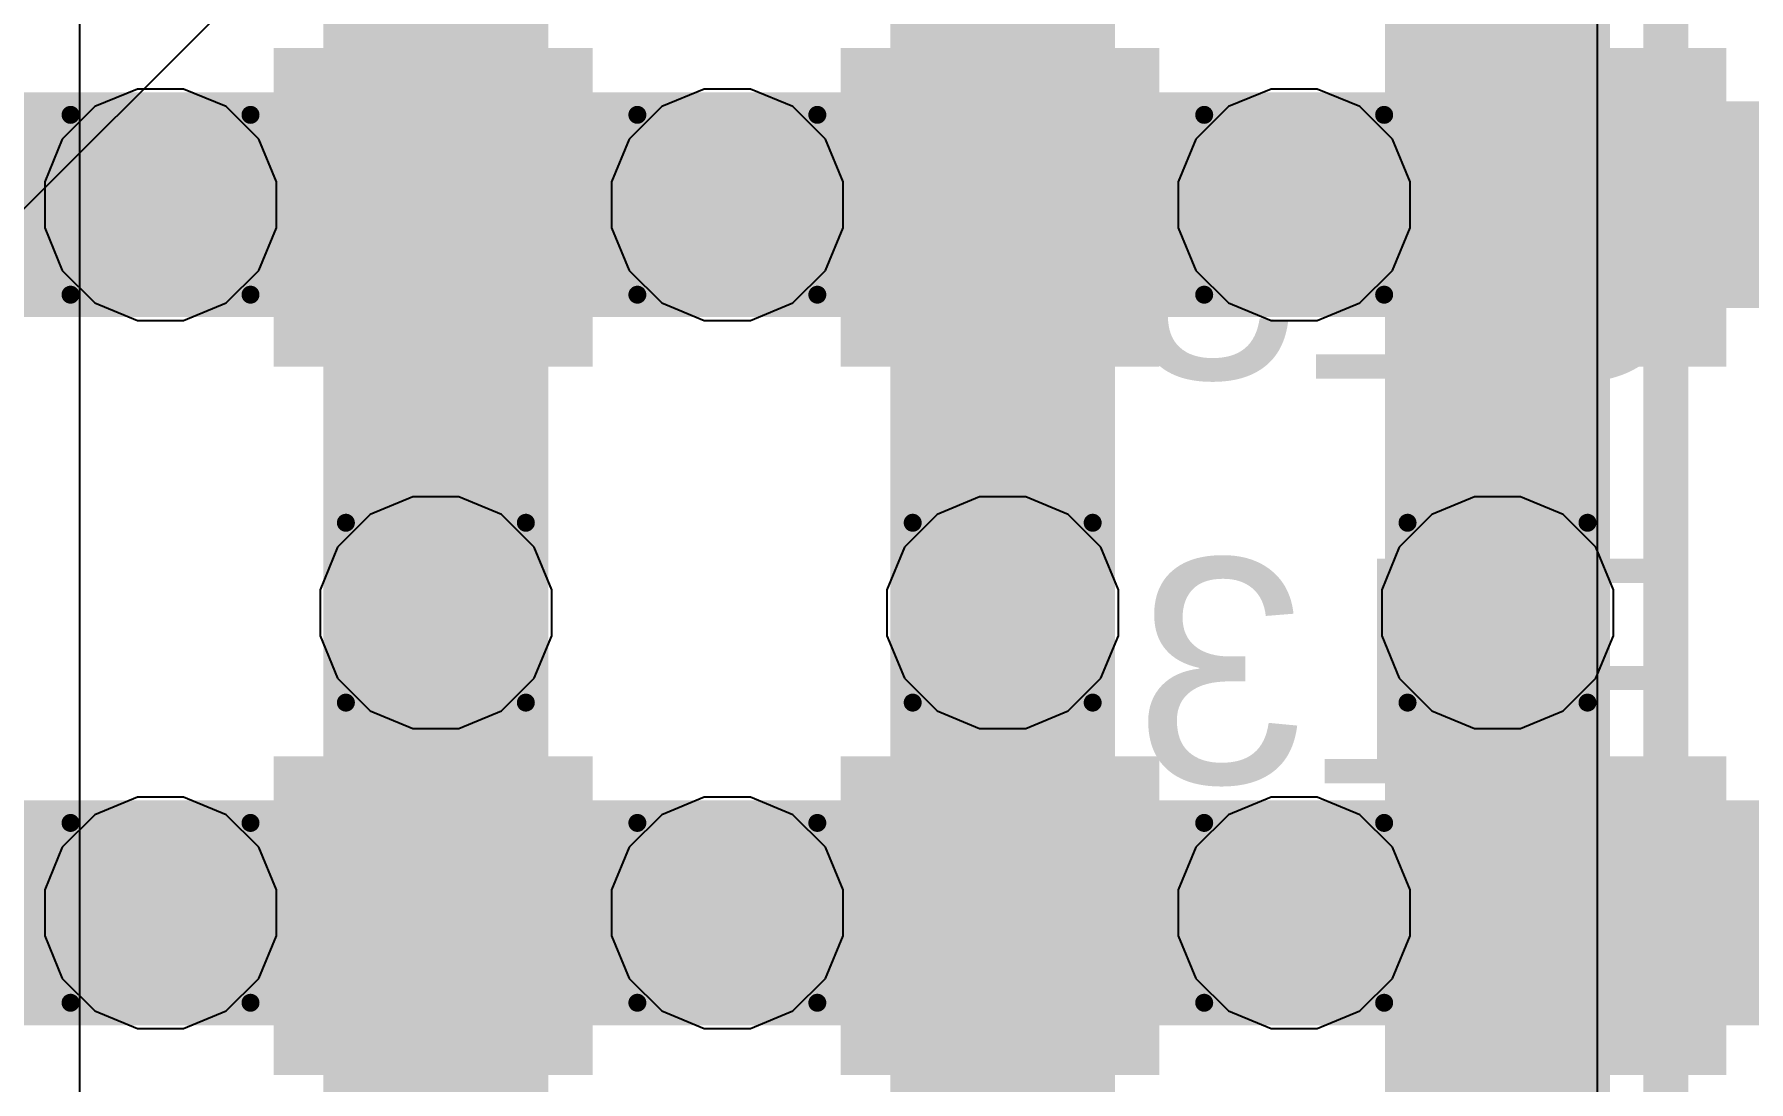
# Model space of a CAD drawing. Header units: inches. Extents: x -12 to 5355, y -7 to 5366.
# Drawn here: x 20.718 to 25.558, y 37.46 to 40.419 of the extents above; entities that cross this region are included whole.
import ezdxf

# ---------------------------------------------------------------- set-up
doc = ezdxf.new("R2010")
doc.units = ezdxf.units.IN
for name, color, linetype in [('BOTTOM LAYER', 5, 'Continuous'), ('Bottom Overlay', 54, 'Continuous'), ('Bottom Solder', 6, 'Continuous'), ('Drill Drawing', 1, 'Continuous'), ('GROUND1', 16, 'Continuous'), ('GROUND2', 156, 'Continuous'), ('POWER', 76, 'Continuous'), ('SIGNAL', 90, 'Continuous'), ('TOP LAYER', 1, 'Continuous'), ('Top Paste', 8, 'Continuous'), ('Top Solder', 216, 'Continuous'), ('Via Holes', 16, 'Continuous')]:
    doc.layers.add(name, color=color, linetype=linetype)
doc.styles.add('Arial', font='', dxfattribs={"height": 0.2})
doc.styles.get('Arial').set_extended_font_data('Arial')

# ---------------------------------------------------------------- blocks, each defined once
blk = doc.blocks.new('14_VSON__4_3__B_16')
at = {"layer": 'Bottom Solder'}
blk.add_line((-0.3883, -2.2583), (-5340.3593, -5334.8835), dxfattribs=at)
blk = doc.blocks.new('LGA50P1600X1050X104_161N_85')
at = {"layer": 'TOP LAYER'}
for points in [[(-4.4, 1.2), (-4.4, 2), (-3.6, 2), (-3.6, 1.2)], [(-2.4, 1.2), (-2.4, 2), (-1.6, 2), (-1.6, 1.2)], [(-4.4, -0.4), (-4.4, 0.4), (-3.6, 0.4), (-3.6, -0.4)], [(-2.4, -0.4), (-2.4, 0.4), (-1.6, 0.4), (-1.6, -0.4)], [(-4.4, -2), (-4.4, -1.2), (-3.6, -1.2), (-3.6, -2)], [(-2.4, -2), (-2.4, -1.2), (-1.6, -1.2), (-1.6, -2)]]:
    blk.add_hatch(color=1, dxfattribs=at).paths.add_polyline_path(points)
at = {"layer": 'Top Paste'}
for points in [[(-4.4, 1.2), (-4.4, 2), (-3.6, 2), (-3.6, 1.2)], [(-2.4, 1.2), (-2.4, 2), (-1.6, 2), (-1.6, 1.2)], [(-4.4, -0.4), (-4.4, 0.4), (-3.6, 0.4), (-3.6, -0.4)], [(-2.4, -0.4), (-2.4, 0.4), (-1.6, 0.4), (-1.6, -0.4)], [(-4.4, -2), (-4.4, -1.2), (-3.6, -1.2), (-3.6, -2)], [(-2.4, -2), (-2.4, -1.2), (-1.6, -1.2), (-1.6, -2)]]:
    blk.add_hatch(color=8, dxfattribs=at).paths.add_polyline_path(points)
at = {"layer": 'Top Solder'}
for points in [[(-4.45, 1.15), (-4.45, 2.05), (-3.55, 2.05), (-3.55, 1.15)], [(-2.45, 1.15), (-2.45, 2.05), (-1.55, 2.05), (-1.55, 1.15)], [(-4.45, -0.45), (-4.45, 0.45), (-3.55, 0.45), (-3.55, -0.45)], [(-2.45, -0.45), (-2.45, 0.45), (-1.55, 0.45), (-1.55, -0.45)], [(-4.45, -2.05), (-4.45, -1.15), (-3.55, -1.15), (-3.55, -2.05)], [(-2.45, -2.05), (-2.45, -1.15), (-1.55, -1.15), (-1.55, -2.05)]]:
    blk.add_hatch(color=216, dxfattribs=at).paths.add_polyline_path(points)

msp = doc.modelspace()

# ---------------------------------------------------------------- hatches: boundary and pattern name
at = {"layer": 'BOTTOM LAYER'}
h = msp.add_hatch(color=5, dxfattribs=at)
edge = h.paths.add_edge_path()
edge.add_arc((21.0746, 39.9374), 0.2, 0, 360)
h = msp.add_hatch(color=5, dxfattribs=at)
edge = h.paths.add_edge_path()
edge.add_arc((22.6746, 39.9374), 0.2, 0, 360)
h = msp.add_hatch(color=5, dxfattribs=at)
edge = h.paths.add_edge_path()
edge.add_arc((24.2746, 39.9374), 0.2, 0, 360)
h = msp.add_hatch(color=5, dxfattribs=at)
edge = h.paths.add_edge_path()
edge.add_arc((21.8518, 38.7852), 0.2, 0, 360)
h = msp.add_hatch(color=5, dxfattribs=at)
edge = h.paths.add_edge_path()
edge.add_arc((23.4518, 38.7852), 0.2, 0, 360)
h = msp.add_hatch(color=5, dxfattribs=at)
edge = h.paths.add_edge_path()
edge.add_arc((24.8486, 38.7852), 0.2, 0, 360)
h = msp.add_hatch(color=5, dxfattribs=at)
edge = h.paths.add_edge_path()
edge.add_arc((21.0746, 37.9374), 0.2, 0, 360)
h = msp.add_hatch(color=5, dxfattribs=at)
edge = h.paths.add_edge_path()
edge.add_arc((22.6746, 37.9374), 0.2, 0, 360)
h = msp.add_hatch(color=5, dxfattribs=at)
edge = h.paths.add_edge_path()
edge.add_arc((24.2746, 37.9374), 0.2, 0, 360)
at = {"layer": 'GROUND1'}
h = msp.add_hatch(color=16, dxfattribs=at)
edge = h.paths.add_edge_path()
edge.add_arc((21.0746, 39.9374), 0.2, 0, 360)
h = msp.add_hatch(color=16, dxfattribs=at)
edge = h.paths.add_edge_path()
edge.add_arc((22.6746, 39.9374), 0.2, 0, 360)
h = msp.add_hatch(color=16, dxfattribs=at)
edge = h.paths.add_edge_path()
edge.add_arc((24.2746, 39.9374), 0.2, 0, 360)
h = msp.add_hatch(color=16, dxfattribs=at)
edge = h.paths.add_edge_path()
edge.add_arc((21.8518, 38.7852), 0.2, 0, 360)
h = msp.add_hatch(color=16, dxfattribs=at)
edge = h.paths.add_edge_path()
edge.add_arc((23.4518, 38.7852), 0.2, 0, 360)
h = msp.add_hatch(color=16, dxfattribs=at)
edge = h.paths.add_edge_path()
edge.add_arc((24.8486, 38.7852), 0.2, 0, 360)
h = msp.add_hatch(color=16, dxfattribs=at)
edge = h.paths.add_edge_path()
edge.add_arc((21.0746, 37.9374), 0.2, 0, 360)
h = msp.add_hatch(color=16, dxfattribs=at)
edge = h.paths.add_edge_path()
edge.add_arc((22.6746, 37.9374), 0.2, 0, 360)
h = msp.add_hatch(color=16, dxfattribs=at)
edge = h.paths.add_edge_path()
edge.add_arc((24.2746, 37.9374), 0.2, 0, 360)
at = {"layer": 'GROUND2'}
h = msp.add_hatch(color=156, dxfattribs=at)
edge = h.paths.add_edge_path()
edge.add_arc((21.0746, 39.9374), 0.2, 0, 360)
h = msp.add_hatch(color=156, dxfattribs=at)
edge = h.paths.add_edge_path()
edge.add_arc((22.6746, 39.9374), 0.2, 0, 360)
h = msp.add_hatch(color=156, dxfattribs=at)
edge = h.paths.add_edge_path()
edge.add_arc((24.2746, 39.9374), 0.2, 0, 360)
h = msp.add_hatch(color=156, dxfattribs=at)
edge = h.paths.add_edge_path()
edge.add_arc((21.8518, 38.7852), 0.2, 0, 360)
h = msp.add_hatch(color=156, dxfattribs=at)
edge = h.paths.add_edge_path()
edge.add_arc((23.4518, 38.7852), 0.2, 0, 360)
h = msp.add_hatch(color=156, dxfattribs=at)
edge = h.paths.add_edge_path()
edge.add_arc((24.8486, 38.7852), 0.2, 0, 360)
h = msp.add_hatch(color=156, dxfattribs=at)
edge = h.paths.add_edge_path()
edge.add_arc((21.0746, 37.9374), 0.2, 0, 360)
h = msp.add_hatch(color=156, dxfattribs=at)
edge = h.paths.add_edge_path()
edge.add_arc((22.6746, 37.9374), 0.2, 0, 360)
h = msp.add_hatch(color=156, dxfattribs=at)
edge = h.paths.add_edge_path()
edge.add_arc((24.2746, 37.9374), 0.2, 0, 360)
at = {"layer": 'POWER'}
h = msp.add_hatch(color=76, dxfattribs=at)
edge = h.paths.add_edge_path()
edge.add_arc((21.0746, 39.9374), 0.2, 0, 360)
h = msp.add_hatch(color=76, dxfattribs=at)
edge = h.paths.add_edge_path()
edge.add_arc((22.6746, 39.9374), 0.2, 0, 360)
h = msp.add_hatch(color=76, dxfattribs=at)
edge = h.paths.add_edge_path()
edge.add_arc((24.2746, 39.9374), 0.2, 0, 360)
h = msp.add_hatch(color=76, dxfattribs=at)
edge = h.paths.add_edge_path()
edge.add_arc((21.8518, 38.7852), 0.2, 0, 360)
h = msp.add_hatch(color=76, dxfattribs=at)
edge = h.paths.add_edge_path()
edge.add_arc((23.4518, 38.7852), 0.2, 0, 360)
h = msp.add_hatch(color=76, dxfattribs=at)
edge = h.paths.add_edge_path()
edge.add_arc((24.8486, 38.7852), 0.2, 0, 360)
h = msp.add_hatch(color=76, dxfattribs=at)
edge = h.paths.add_edge_path()
edge.add_arc((21.0746, 37.9374), 0.2, 0, 360)
h = msp.add_hatch(color=76, dxfattribs=at)
edge = h.paths.add_edge_path()
edge.add_arc((22.6746, 37.9374), 0.2, 0, 360)
h = msp.add_hatch(color=76, dxfattribs=at)
edge = h.paths.add_edge_path()
edge.add_arc((24.2746, 37.9374), 0.2, 0, 360)
at = {"layer": 'SIGNAL'}
h = msp.add_hatch(color=90, dxfattribs=at)
edge = h.paths.add_edge_path()
edge.add_arc((21.0746, 39.9374), 0.2, 0, 360)
h = msp.add_hatch(color=90, dxfattribs=at)
edge = h.paths.add_edge_path()
edge.add_arc((22.6746, 39.9374), 0.2, 0, 360)
h = msp.add_hatch(color=90, dxfattribs=at)
edge = h.paths.add_edge_path()
edge.add_arc((24.2746, 39.9374), 0.2, 0, 360)
h = msp.add_hatch(color=90, dxfattribs=at)
edge = h.paths.add_edge_path()
edge.add_arc((21.8518, 38.7852), 0.2, 0, 360)
h = msp.add_hatch(color=90, dxfattribs=at)
edge = h.paths.add_edge_path()
edge.add_arc((23.4518, 38.7852), 0.2, 0, 360)
h = msp.add_hatch(color=90, dxfattribs=at)
edge = h.paths.add_edge_path()
edge.add_arc((24.8486, 38.7852), 0.2, 0, 360)
h = msp.add_hatch(color=90, dxfattribs=at)
edge = h.paths.add_edge_path()
edge.add_arc((21.0746, 37.9374), 0.2, 0, 360)
h = msp.add_hatch(color=90, dxfattribs=at)
edge = h.paths.add_edge_path()
edge.add_arc((22.6746, 37.9374), 0.2, 0, 360)
h = msp.add_hatch(color=90, dxfattribs=at)
edge = h.paths.add_edge_path()
edge.add_arc((24.2746, 37.9374), 0.2, 0, 360)
at = {"layer": 'TOP LAYER'}
h = msp.add_hatch(color=1, dxfattribs=at)
edge = h.paths.add_edge_path()
edge.add_arc((21.0746, 39.9374), 0.2, 0, 360)
h = msp.add_hatch(color=1, dxfattribs=at)
edge = h.paths.add_edge_path()
edge.add_arc((22.6746, 39.9374), 0.2, 0, 360)
h = msp.add_hatch(color=1, dxfattribs=at)
edge = h.paths.add_edge_path()
edge.add_arc((24.2746, 39.9374), 0.2, 0, 360)
h = msp.add_hatch(color=1, dxfattribs=at)
edge = h.paths.add_edge_path()
edge.add_arc((21.8518, 38.7852), 0.2, 0, 360)
h = msp.add_hatch(color=1, dxfattribs=at)
edge = h.paths.add_edge_path()
edge.add_arc((23.4518, 38.7852), 0.2, 0, 360)
h = msp.add_hatch(color=1, dxfattribs=at)
edge = h.paths.add_edge_path()
edge.add_arc((24.8486, 38.7852), 0.2, 0, 360)
h = msp.add_hatch(color=1, dxfattribs=at)
edge = h.paths.add_edge_path()
edge.add_arc((21.0746, 37.9374), 0.2, 0, 360)
h = msp.add_hatch(color=1, dxfattribs=at)
edge = h.paths.add_edge_path()
edge.add_arc((22.6746, 37.9374), 0.2, 0, 360)
h = msp.add_hatch(color=1, dxfattribs=at)
edge = h.paths.add_edge_path()
edge.add_arc((24.2746, 37.9374), 0.2, 0, 360)
at = {"layer": 'Via Holes'}
h = msp.add_hatch(color=7, dxfattribs=at)
edge = h.paths.add_edge_path()
edge.add_arc((21.0746, 39.9374), 0.1, 0, 360)
h = msp.add_hatch(color=7, dxfattribs=at)
edge = h.paths.add_edge_path()
edge.add_arc((22.6746, 39.9374), 0.1, 0, 360)
h = msp.add_hatch(color=7, dxfattribs=at)
edge = h.paths.add_edge_path()
edge.add_arc((24.2746, 39.9374), 0.1, 0, 360)
h = msp.add_hatch(color=7, dxfattribs=at)
edge = h.paths.add_edge_path()
edge.add_arc((21.8518, 38.7852), 0.1, 0, 360)
h = msp.add_hatch(color=7, dxfattribs=at)
edge = h.paths.add_edge_path()
edge.add_arc((23.4518, 38.7852), 0.1, 0, 360)
h = msp.add_hatch(color=7, dxfattribs=at)
edge = h.paths.add_edge_path()
edge.add_arc((24.8486, 38.7852), 0.1, 0, 360)
h = msp.add_hatch(color=7, dxfattribs=at)
edge = h.paths.add_edge_path()
edge.add_arc((21.0746, 37.9374), 0.1, 0, 360)
h = msp.add_hatch(color=7, dxfattribs=at)
edge = h.paths.add_edge_path()
edge.add_arc((22.6746, 37.9374), 0.1, 0, 360)
h = msp.add_hatch(color=7, dxfattribs=at)
edge = h.paths.add_edge_path()
edge.add_arc((24.2746, 37.9374), 0.1, 0, 360)

# ---------------------------------------------------------------- linework, layer by layer
at = {"layer": 'BOTTOM LAYER'}
msp.add_lwpolyline([(24.2746, 39.9374, 0.1524, 0.1524, 0), (25.9121, 39.9374, 0.1524, 0.1524, 0)], format="xyseb", dxfattribs=at)
msp.add_lwpolyline([(24.2365, 39.9374, 0.0762, 0.0762, 1), (24.3127, 39.9374, 0.0762, 0.0762, 1)], format="xyseb", close=True, dxfattribs=at)
at = {"layer": 'Drill Drawing'}
for points in [[(20.8206, 40.1914, 0.0508, 0.0508, 0), (21.3286, 40.1914, 0.0508, 0.0508, 0)], [(20.8206, 39.6834, 0.0508, 0.0508, 0), (20.8206, 40.1914, 0.0508, 0.0508, 0)], [(21.3286, 39.6834, 0.0508, 0.0508, 0), (21.3286, 40.1914, 0.0508, 0.0508, 0)], [(22.4206, 40.1914, 0.0508, 0.0508, 0), (22.9286, 40.1914, 0.0508, 0.0508, 0)], [(22.4206, 39.6834, 0.0508, 0.0508, 0), (22.4206, 40.1914, 0.0508, 0.0508, 0)], [(22.9286, 39.6834, 0.0508, 0.0508, 0), (22.9286, 40.1914, 0.0508, 0.0508, 0)], [(24.0206, 40.1914, 0.0508, 0.0508, 0), (24.5286, 40.1914, 0.0508, 0.0508, 0)], [(24.0206, 39.6834, 0.0508, 0.0508, 0), (24.0206, 40.1914, 0.0508, 0.0508, 0)], [(24.5286, 39.6834, 0.0508, 0.0508, 0), (24.5286, 40.1914, 0.0508, 0.0508, 0)], [(20.8206, 39.6834, 0.0508, 0.0508, 0), (21.3286, 39.6834, 0.0508, 0.0508, 0)], [(22.4206, 39.6834, 0.0508, 0.0508, 0), (22.9286, 39.6834, 0.0508, 0.0508, 0)], [(24.0206, 39.6834, 0.0508, 0.0508, 0), (24.5286, 39.6834, 0.0508, 0.0508, 0)], [(21.5978, 39.0392, 0.0508, 0.0508, 0), (22.1058, 39.0392, 0.0508, 0.0508, 0)], [(21.5978, 38.5312, 0.0508, 0.0508, 0), (21.5978, 39.0392, 0.0508, 0.0508, 0)], [(22.1058, 38.5312, 0.0508, 0.0508, 0), (22.1058, 39.0392, 0.0508, 0.0508, 0)], [(23.1978, 39.0392, 0.0508, 0.0508, 0), (23.7058, 39.0392, 0.0508, 0.0508, 0)], [(23.1978, 38.5312, 0.0508, 0.0508, 0), (23.1978, 39.0392, 0.0508, 0.0508, 0)], [(23.7058, 38.5312, 0.0508, 0.0508, 0), (23.7058, 39.0392, 0.0508, 0.0508, 0)], [(24.5946, 39.0392, 0.0508, 0.0508, 0), (25.1026, 39.0392, 0.0508, 0.0508, 0)], [(24.5946, 38.5312, 0.0508, 0.0508, 0), (24.5946, 39.0392, 0.0508, 0.0508, 0)], [(25.1026, 38.5312, 0.0508, 0.0508, 0), (25.1026, 39.0392, 0.0508, 0.0508, 0)], [(21.5978, 38.5312, 0.0508, 0.0508, 0), (22.1058, 38.5312, 0.0508, 0.0508, 0)], [(23.1978, 38.5312, 0.0508, 0.0508, 0), (23.7058, 38.5312, 0.0508, 0.0508, 0)], [(24.5946, 38.5312, 0.0508, 0.0508, 0), (25.1026, 38.5312, 0.0508, 0.0508, 0)], [(20.8206, 38.1914, 0.0508, 0.0508, 0), (21.3286, 38.1914, 0.0508, 0.0508, 0)], [(20.8206, 37.6834, 0.0508, 0.0508, 0), (20.8206, 38.1914, 0.0508, 0.0508, 0)], [(21.3286, 37.6834, 0.0508, 0.0508, 0), (21.3286, 38.1914, 0.0508, 0.0508, 0)], [(22.4206, 38.1914, 0.0508, 0.0508, 0), (22.9286, 38.1914, 0.0508, 0.0508, 0)], [(22.4206, 37.6834, 0.0508, 0.0508, 0), (22.4206, 38.1914, 0.0508, 0.0508, 0)], [(22.9286, 37.6834, 0.0508, 0.0508, 0), (22.9286, 38.1914, 0.0508, 0.0508, 0)], [(24.0206, 38.1914, 0.0508, 0.0508, 0), (24.5286, 38.1914, 0.0508, 0.0508, 0)], [(24.0206, 37.6834, 0.0508, 0.0508, 0), (24.0206, 38.1914, 0.0508, 0.0508, 0)], [(24.5286, 37.6834, 0.0508, 0.0508, 0), (24.5286, 38.1914, 0.0508, 0.0508, 0)], [(20.8206, 37.6834, 0.0508, 0.0508, 0), (21.3286, 37.6834, 0.0508, 0.0508, 0)], [(22.4206, 37.6834, 0.0508, 0.0508, 0), (22.9286, 37.6834, 0.0508, 0.0508, 0)], [(24.0206, 37.6834, 0.0508, 0.0508, 0), (24.5286, 37.6834, 0.0508, 0.0508, 0)]]:
    msp.add_lwpolyline(points, format="xyseb", dxfattribs=at)
for points in [[(20.8079, 40.1914, 0.0254, 0.0254, 1), (20.8333, 40.1914, 0.0254, 0.0254, 1)], [(20.8079, 40.1914, 0.0254, 0.0254, 1), (20.8333, 40.1914, 0.0254, 0.0254, 1)], [(21.3159, 40.1914, 0.0254, 0.0254, 1), (21.3413, 40.1914, 0.0254, 0.0254, 1)], [(21.3159, 40.1914, 0.0254, 0.0254, 1), (21.3413, 40.1914, 0.0254, 0.0254, 1)], [(22.4079, 40.1914, 0.0254, 0.0254, 1), (22.4333, 40.1914, 0.0254, 0.0254, 1)], [(22.4079, 40.1914, 0.0254, 0.0254, 1), (22.4333, 40.1914, 0.0254, 0.0254, 1)], [(22.9159, 40.1914, 0.0254, 0.0254, 1), (22.9413, 40.1914, 0.0254, 0.0254, 1)], [(22.9159, 40.1914, 0.0254, 0.0254, 1), (22.9413, 40.1914, 0.0254, 0.0254, 1)], [(24.0079, 40.1914, 0.0254, 0.0254, 1), (24.0333, 40.1914, 0.0254, 0.0254, 1)], [(24.0079, 40.1914, 0.0254, 0.0254, 1), (24.0333, 40.1914, 0.0254, 0.0254, 1)], [(24.5159, 40.1914, 0.0254, 0.0254, 1), (24.5413, 40.1914, 0.0254, 0.0254, 1)], [(24.5159, 40.1914, 0.0254, 0.0254, 1), (24.5413, 40.1914, 0.0254, 0.0254, 1)], [(20.8079, 39.6834, 0.0254, 0.0254, 1), (20.8333, 39.6834, 0.0254, 0.0254, 1)], [(20.8079, 39.6834, 0.0254, 0.0254, 1), (20.8333, 39.6834, 0.0254, 0.0254, 1)], [(21.3159, 39.6834, 0.0254, 0.0254, 1), (21.3413, 39.6834, 0.0254, 0.0254, 1)], [(21.3159, 39.6834, 0.0254, 0.0254, 1), (21.3413, 39.6834, 0.0254, 0.0254, 1)], [(22.4079, 39.6834, 0.0254, 0.0254, 1), (22.4333, 39.6834, 0.0254, 0.0254, 1)], [(22.4079, 39.6834, 0.0254, 0.0254, 1), (22.4333, 39.6834, 0.0254, 0.0254, 1)], [(22.9159, 39.6834, 0.0254, 0.0254, 1), (22.9413, 39.6834, 0.0254, 0.0254, 1)], [(22.9159, 39.6834, 0.0254, 0.0254, 1), (22.9413, 39.6834, 0.0254, 0.0254, 1)], [(24.0079, 39.6834, 0.0254, 0.0254, 1), (24.0333, 39.6834, 0.0254, 0.0254, 1)], [(24.0079, 39.6834, 0.0254, 0.0254, 1), (24.0333, 39.6834, 0.0254, 0.0254, 1)], [(24.5159, 39.6834, 0.0254, 0.0254, 1), (24.5413, 39.6834, 0.0254, 0.0254, 1)], [(24.5159, 39.6834, 0.0254, 0.0254, 1), (24.5413, 39.6834, 0.0254, 0.0254, 1)], [(21.5851, 39.0392, 0.0254, 0.0254, 1), (21.6105, 39.0392, 0.0254, 0.0254, 1)], [(21.5851, 39.0392, 0.0254, 0.0254, 1), (21.6105, 39.0392, 0.0254, 0.0254, 1)], [(22.0931, 39.0392, 0.0254, 0.0254, 1), (22.1185, 39.0392, 0.0254, 0.0254, 1)], [(22.0931, 39.0392, 0.0254, 0.0254, 1), (22.1185, 39.0392, 0.0254, 0.0254, 1)], [(23.1851, 39.0392, 0.0254, 0.0254, 1), (23.2105, 39.0392, 0.0254, 0.0254, 1)], [(23.1851, 39.0392, 0.0254, 0.0254, 1), (23.2105, 39.0392, 0.0254, 0.0254, 1)], [(23.6931, 39.0392, 0.0254, 0.0254, 1), (23.7185, 39.0392, 0.0254, 0.0254, 1)], [(23.6931, 39.0392, 0.0254, 0.0254, 1), (23.7185, 39.0392, 0.0254, 0.0254, 1)], [(24.5819, 39.0392, 0.0254, 0.0254, 1), (24.6073, 39.0392, 0.0254, 0.0254, 1)], [(24.5819, 39.0392, 0.0254, 0.0254, 1), (24.6073, 39.0392, 0.0254, 0.0254, 1)], [(25.0899, 39.0392, 0.0254, 0.0254, 1), (25.1153, 39.0392, 0.0254, 0.0254, 1)], [(25.0899, 39.0392, 0.0254, 0.0254, 1), (25.1153, 39.0392, 0.0254, 0.0254, 1)], [(21.5851, 38.5312, 0.0254, 0.0254, 1), (21.6105, 38.5312, 0.0254, 0.0254, 1)], [(21.5851, 38.5312, 0.0254, 0.0254, 1), (21.6105, 38.5312, 0.0254, 0.0254, 1)], [(22.0931, 38.5312, 0.0254, 0.0254, 1), (22.1185, 38.5312, 0.0254, 0.0254, 1)], [(22.0931, 38.5312, 0.0254, 0.0254, 1), (22.1185, 38.5312, 0.0254, 0.0254, 1)], [(23.1851, 38.5312, 0.0254, 0.0254, 1), (23.2105, 38.5312, 0.0254, 0.0254, 1)], [(23.1851, 38.5312, 0.0254, 0.0254, 1), (23.2105, 38.5312, 0.0254, 0.0254, 1)], [(23.6931, 38.5312, 0.0254, 0.0254, 1), (23.7185, 38.5312, 0.0254, 0.0254, 1)], [(23.6931, 38.5312, 0.0254, 0.0254, 1), (23.7185, 38.5312, 0.0254, 0.0254, 1)], [(24.5819, 38.5312, 0.0254, 0.0254, 1), (24.6073, 38.5312, 0.0254, 0.0254, 1)], [(24.5819, 38.5312, 0.0254, 0.0254, 1), (24.6073, 38.5312, 0.0254, 0.0254, 1)], [(25.0899, 38.5312, 0.0254, 0.0254, 1), (25.1153, 38.5312, 0.0254, 0.0254, 1)], [(25.0899, 38.5312, 0.0254, 0.0254, 1), (25.1153, 38.5312, 0.0254, 0.0254, 1)], [(20.8079, 38.1914, 0.0254, 0.0254, 1), (20.8333, 38.1914, 0.0254, 0.0254, 1)], [(20.8079, 38.1914, 0.0254, 0.0254, 1), (20.8333, 38.1914, 0.0254, 0.0254, 1)], [(21.3159, 38.1914, 0.0254, 0.0254, 1), (21.3413, 38.1914, 0.0254, 0.0254, 1)], [(21.3159, 38.1914, 0.0254, 0.0254, 1), (21.3413, 38.1914, 0.0254, 0.0254, 1)], [(22.4079, 38.1914, 0.0254, 0.0254, 1), (22.4333, 38.1914, 0.0254, 0.0254, 1)], [(22.4079, 38.1914, 0.0254, 0.0254, 1), (22.4333, 38.1914, 0.0254, 0.0254, 1)], [(22.9159, 38.1914, 0.0254, 0.0254, 1), (22.9413, 38.1914, 0.0254, 0.0254, 1)], [(22.9159, 38.1914, 0.0254, 0.0254, 1), (22.9413, 38.1914, 0.0254, 0.0254, 1)], [(24.0079, 38.1914, 0.0254, 0.0254, 1), (24.0333, 38.1914, 0.0254, 0.0254, 1)], [(24.0079, 38.1914, 0.0254, 0.0254, 1), (24.0333, 38.1914, 0.0254, 0.0254, 1)], [(24.5159, 38.1914, 0.0254, 0.0254, 1), (24.5413, 38.1914, 0.0254, 0.0254, 1)], [(24.5159, 38.1914, 0.0254, 0.0254, 1), (24.5413, 38.1914, 0.0254, 0.0254, 1)], [(20.8079, 37.6834, 0.0254, 0.0254, 1), (20.8333, 37.6834, 0.0254, 0.0254, 1)], [(20.8079, 37.6834, 0.0254, 0.0254, 1), (20.8333, 37.6834, 0.0254, 0.0254, 1)], [(21.3159, 37.6834, 0.0254, 0.0254, 1), (21.3413, 37.6834, 0.0254, 0.0254, 1)], [(21.3159, 37.6834, 0.0254, 0.0254, 1), (21.3413, 37.6834, 0.0254, 0.0254, 1)], [(22.4079, 37.6834, 0.0254, 0.0254, 1), (22.4333, 37.6834, 0.0254, 0.0254, 1)], [(22.4079, 37.6834, 0.0254, 0.0254, 1), (22.4333, 37.6834, 0.0254, 0.0254, 1)], [(22.9159, 37.6834, 0.0254, 0.0254, 1), (22.9413, 37.6834, 0.0254, 0.0254, 1)], [(22.9159, 37.6834, 0.0254, 0.0254, 1), (22.9413, 37.6834, 0.0254, 0.0254, 1)], [(24.0079, 37.6834, 0.0254, 0.0254, 1), (24.0333, 37.6834, 0.0254, 0.0254, 1)], [(24.0079, 37.6834, 0.0254, 0.0254, 1), (24.0333, 37.6834, 0.0254, 0.0254, 1)], [(24.5159, 37.6834, 0.0254, 0.0254, 1), (24.5413, 37.6834, 0.0254, 0.0254, 1)], [(24.5159, 37.6834, 0.0254, 0.0254, 1), (24.5413, 37.6834, 0.0254, 0.0254, 1)]]:
    msp.add_lwpolyline(points, format="xyseb", close=True, dxfattribs=at)
at = {"layer": 'POWER'}
for p, q in [((21.0096, 40.2644), (20.8894, 40.2146)), ((21.1396, 40.2644), (21.0096, 40.2644)), ((21.2598, 40.2146), (21.1396, 40.2644)), ((22.6096, 40.2644), (22.4894, 40.2146)), ((22.7396, 40.2644), (22.6096, 40.2644)), ((22.8598, 40.2146), (22.7396, 40.2644)), ((24.2096, 40.2644), (24.0894, 40.2146)), ((24.3396, 40.2644), (24.2096, 40.2644)), ((24.4598, 40.2146), (24.3396, 40.2644)), ((20.8894, 40.2146), (20.7974, 40.1226)), ((21.3518, 40.1226), (21.2598, 40.2146)), ((22.4894, 40.2146), (22.3974, 40.1226)), ((22.9518, 40.1226), (22.8598, 40.2146)), ((24.0894, 40.2146), (23.9974, 40.1226)), ((24.5518, 40.1226), (24.4598, 40.2146)), ((20.7974, 40.1226), (20.7476, 40.0024)), ((21.4016, 40.0024), (21.3518, 40.1226)), ((22.3974, 40.1226), (22.3476, 40.0024)), ((23.0016, 40.0024), (22.9518, 40.1226)), ((23.9974, 40.1226), (23.9476, 40.0024)), ((24.6016, 40.0024), (24.5518, 40.1226)), ((20.7476, 40.0024), (20.7476, 39.8724)), ((21.4016, 39.8724), (21.4016, 40.0024)), ((22.3476, 40.0024), (22.3476, 39.8724)), ((23.0016, 39.8724), (23.0016, 40.0024)), ((23.9476, 40.0024), (23.9476, 39.8724)), ((24.6016, 39.8724), (24.6016, 40.0024)), ((20.7476, 39.8724), (20.7974, 39.7522)), ((21.3518, 39.7522), (21.4016, 39.8724)), ((22.3476, 39.8724), (22.3974, 39.7522)), ((22.9518, 39.7522), (23.0016, 39.8724)), ((23.9476, 39.8724), (23.9974, 39.7522)), ((24.5518, 39.7522), (24.6016, 39.8724)), ((20.7974, 39.7522), (20.8894, 39.6602)), ((21.2598, 39.6602), (21.3518, 39.7522)), ((22.3974, 39.7522), (22.4894, 39.6602)), ((22.8598, 39.6602), (22.9518, 39.7522)), ((23.9974, 39.7522), (24.0894, 39.6602)), ((24.4598, 39.6602), (24.5518, 39.7522)), ((20.8894, 39.6602), (21.0096, 39.6104)), ((21.1396, 39.6104), (21.2598, 39.6602)), ((22.4894, 39.6602), (22.6096, 39.6104)), ((22.7396, 39.6104), (22.8598, 39.6602)), ((24.0894, 39.6602), (24.2096, 39.6104)), ((24.3396, 39.6104), (24.4598, 39.6602)), ((21.0096, 39.6104), (21.1396, 39.6104)), ((22.6096, 39.6104), (22.7396, 39.6104)), ((24.2096, 39.6104), (24.3396, 39.6104)), ((21.7868, 39.1122), (21.6666, 39.0624)), ((21.9168, 39.1122), (21.7868, 39.1122)), ((22.037, 39.0624), (21.9168, 39.1122)), ((23.3868, 39.1122), (23.2666, 39.0624)), ((23.5168, 39.1122), (23.3868, 39.1122)), ((23.637, 39.0624), (23.5168, 39.1122)), ((24.7836, 39.1122), (24.6634, 39.0624)), ((24.9136, 39.1122), (24.7836, 39.1122)), ((25.0338, 39.0624), (24.9136, 39.1122)), ((21.6666, 39.0624), (21.5746, 38.9704)), ((22.129, 38.9704), (22.037, 39.0624)), ((23.2666, 39.0624), (23.1746, 38.9704)), ((23.729, 38.9704), (23.637, 39.0624)), ((24.6634, 39.0624), (24.5714, 38.9704)), ((25.1258, 38.9704), (25.0338, 39.0624)), ((21.5746, 38.9704), (21.5248, 38.8502)), ((22.1788, 38.8502), (22.129, 38.9704)), ((23.1746, 38.9704), (23.1248, 38.8502)), ((23.7788, 38.8502), (23.729, 38.9704)), ((24.5714, 38.9704), (24.5216, 38.8502)), ((25.1756, 38.8502), (25.1258, 38.9704)), ((21.5248, 38.8502), (21.5248, 38.7202)), ((22.1788, 38.7202), (22.1788, 38.8502)), ((23.1248, 38.8502), (23.1248, 38.7202)), ((23.7788, 38.7202), (23.7788, 38.8502)), ((24.5216, 38.8502), (24.5216, 38.7202)), ((25.1756, 38.7202), (25.1756, 38.8502)), ((21.5248, 38.7202), (21.5746, 38.6)), ((22.129, 38.6), (22.1788, 38.7202)), ((23.1248, 38.7202), (23.1746, 38.6)), ((23.729, 38.6), (23.7788, 38.7202)), ((24.5216, 38.7202), (24.5714, 38.6)), ((25.1258, 38.6), (25.1756, 38.7202)), ((21.5746, 38.6), (21.6666, 38.508)), ((22.037, 38.508), (22.129, 38.6)), ((23.1746, 38.6), (23.2666, 38.508)), ((23.637, 38.508), (23.729, 38.6)), ((24.5714, 38.6), (24.6634, 38.508)), ((25.0338, 38.508), (25.1258, 38.6)), ((21.6666, 38.508), (21.7868, 38.4582)), ((21.9168, 38.4582), (22.037, 38.508)), ((23.2666, 38.508), (23.3868, 38.4582)), ((23.5168, 38.4582), (23.637, 38.508)), ((24.6634, 38.508), (24.7836, 38.4582)), ((24.9136, 38.4582), (25.0338, 38.508)), ((21.7868, 38.4582), (21.9168, 38.4582)), ((23.3868, 38.4582), (23.5168, 38.4582)), ((24.7836, 38.4582), (24.9136, 38.4582)), ((21.0096, 38.2644), (20.8894, 38.2146)), ((21.1396, 38.2644), (21.0096, 38.2644)), ((21.2598, 38.2146), (21.1396, 38.2644)), ((22.6096, 38.2644), (22.4894, 38.2146)), ((22.7396, 38.2644), (22.6096, 38.2644)), ((22.8598, 38.2146), (22.7396, 38.2644)), ((24.2096, 38.2644), (24.0894, 38.2146)), ((24.3396, 38.2644), (24.2096, 38.2644)), ((24.4598, 38.2146), (24.3396, 38.2644)), ((20.8894, 38.2146), (20.7974, 38.1226)), ((21.3518, 38.1226), (21.2598, 38.2146)), ((22.4894, 38.2146), (22.3974, 38.1226)), ((22.9518, 38.1226), (22.8598, 38.2146)), ((24.0894, 38.2146), (23.9974, 38.1226)), ((24.5518, 38.1226), (24.4598, 38.2146)), ((20.7974, 38.1226), (20.7476, 38.0024)), ((21.4016, 38.0024), (21.3518, 38.1226)), ((22.3974, 38.1226), (22.3476, 38.0024)), ((23.0016, 38.0024), (22.9518, 38.1226)), ((23.9974, 38.1226), (23.9476, 38.0024)), ((24.6016, 38.0024), (24.5518, 38.1226)), ((20.7476, 38.0024), (20.7476, 37.8724)), ((21.4016, 37.8724), (21.4016, 38.0024)), ((22.3476, 38.0024), (22.3476, 37.8724)), ((23.0016, 37.8724), (23.0016, 38.0024)), ((23.9476, 38.0024), (23.9476, 37.8724)), ((24.6016, 37.8724), (24.6016, 38.0024)), ((20.7476, 37.8724), (20.7974, 37.7522)), ((21.3518, 37.7522), (21.4016, 37.8724)), ((22.3476, 37.8724), (22.3974, 37.7522)), ((22.9518, 37.7522), (23.0016, 37.8724)), ((23.9476, 37.8724), (23.9974, 37.7522)), ((24.5518, 37.7522), (24.6016, 37.8724)), ((20.7974, 37.7522), (20.8894, 37.6602)), ((21.2598, 37.6602), (21.3518, 37.7522)), ((22.3974, 37.7522), (22.4894, 37.6602)), ((22.8598, 37.6602), (22.9518, 37.7522)), ((23.9974, 37.7522), (24.0894, 37.6602)), ((24.4598, 37.6602), (24.5518, 37.7522)), ((20.8894, 37.6602), (21.0096, 37.6104)), ((21.1396, 37.6104), (21.2598, 37.6602)), ((22.4894, 37.6602), (22.6096, 37.6104)), ((22.7396, 37.6104), (22.8598, 37.6602)), ((24.0894, 37.6602), (24.2096, 37.6104)), ((24.3396, 37.6104), (24.4598, 37.6602)), ((21.0096, 37.6104), (21.1396, 37.6104)), ((22.6096, 37.6104), (22.7396, 37.6104)), ((24.2096, 37.6104), (24.3396, 37.6104))]:
    msp.add_line(p, q, dxfattribs=at)
at = {"layer": 'SIGNAL'}
for p, q in [((25.1296, 47.244), (25.1296, 29.464)), ((20.8471, 32.3167), (20.8471, 41.9164))]:
    msp.add_line(p, q, dxfattribs=at)
msp.add_lwpolyline([(25.3238, 29.464, 0.127, 0.127, 0), (25.3238, 47.244, 0.127, 0.127, 0)], format="xyseb", dxfattribs=at)
at = {"layer": 'TOP LAYER'}
for points in [[(21.8518, 39.9376, 0.635, 0.635, 0), (21.8518, 40.7852, 0.635, 0.635, 0)], [(23.4518, 39.9376, 0.635, 0.635, 0), (23.4518, 40.7852, 0.635, 0.635, 0)], [(24.8486, 39.9376, 0.635, 0.635, 0), (24.8486, 40.7852, 0.635, 0.635, 0)], [(20.2518, 39.9376, 0.635, 0.635, 0), (21.8518, 39.9376, 0.635, 0.635, 0)], [(21.8518, 39.7852, 0.635, 0.635, 0), (21.8518, 39.9376, 0.635, 0.635, 0)], [(21.8518, 39.9376, 0.635, 0.635, 0), (23.4518, 39.9376, 0.635, 0.635, 0)], [(23.4518, 39.9376, 0.635, 0.635, 0), (24.8486, 39.9376, 0.635, 0.635, 0)], [(23.4518, 39.7852, 0.635, 0.635, 0), (23.4518, 39.9376, 0.635, 0.635, 0)], [(24.8486, 39.9376, 0.635, 0.635, 0), (25.0518, 39.9376, 0.635, 0.635, 0)], [(24.8486, 38.7852, 0.635, 0.635, 0), (24.8486, 39.9376, 0.635, 0.635, 0)], [(25.0518, 39.9376, 0.5842, 0.5842, 0), (26.6518, 39.9376, 0.5842, 0.5842, 0)], [(21.8518, 38.7852, 0.635, 0.635, 0), (21.8518, 39.7852, 0.635, 0.635, 0)], [(23.4518, 38.7852, 0.635, 0.635, 0), (23.4518, 39.7852, 0.635, 0.635, 0)], [(21.8518, 37.9376, 0.635, 0.635, 0), (21.8518, 38.7852, 0.635, 0.635, 0)], [(23.4518, 37.9376, 0.635, 0.635, 0), (23.4518, 38.7852, 0.635, 0.635, 0)], [(24.8486, 37.9376, 0.635, 0.635, 0), (24.8486, 38.7852, 0.635, 0.635, 0)], [(20.2518, 37.9376, 0.635, 0.635, 0), (21.8518, 37.9376, 0.635, 0.635, 0)], [(21.8518, 37.7852, 0.635, 0.635, 0), (21.8518, 37.9376, 0.635, 0.635, 0)], [(21.8518, 37.9376, 0.635, 0.635, 0), (23.4518, 37.9376, 0.635, 0.635, 0)], [(23.4518, 37.9376, 0.635, 0.635, 0), (24.8486, 37.9376, 0.635, 0.635, 0)], [(23.4518, 36.8966, 0.635, 0.635, 0), (23.4518, 37.9376, 0.635, 0.635, 0)], [(24.8486, 37.9376, 0.635, 0.635, 0), (26.6518, 37.9376, 0.635, 0.635, 0)], [(24.8486, 37.7852, 0.635, 0.635, 0), (24.8486, 37.9376, 0.635, 0.635, 0)], [(21.8518, 36.8966, 0.635, 0.635, 0), (21.8518, 37.7852, 0.635, 0.635, 0)], [(24.8486, 36.8966, 0.635, 0.635, 0), (24.8486, 37.7852, 0.635, 0.635, 0)]]:
    msp.add_lwpolyline(points, format="xyseb", dxfattribs=at)
for points in [[(21.6931, 39.9376, 0.3175, 0.3175, 1), (22.0106, 39.9376, 0.3175, 0.3175, 1)], [(21.6931, 39.9376, 0.3175, 0.3175, 1), (22.0106, 39.9376, 0.3175, 0.3175, 1)], [(21.6931, 39.9376, 0.3175, 0.3175, 1), (22.0106, 39.9376, 0.3175, 0.3175, 1)], [(21.6931, 39.9376, 0.3175, 0.3175, 1), (22.0106, 39.9376, 0.3175, 0.3175, 1)], [(23.293, 39.9376, 0.3175, 0.3175, 1), (23.6105, 39.9376, 0.3175, 0.3175, 1)], [(23.293, 39.9376, 0.3175, 0.3175, 1), (23.6105, 39.9376, 0.3175, 0.3175, 1)], [(23.293, 39.9376, 0.3175, 0.3175, 1), (23.6105, 39.9376, 0.3175, 0.3175, 1)], [(23.293, 39.9376, 0.3175, 0.3175, 1), (23.6105, 39.9376, 0.3175, 0.3175, 1)], [(24.6898, 39.9376, 0.3175, 0.3175, 1), (25.0073, 39.9376, 0.3175, 0.3175, 1)], [(24.6898, 39.9376, 0.3175, 0.3175, 1), (25.0073, 39.9376, 0.3175, 0.3175, 1)], [(24.6898, 39.9376, 0.3175, 0.3175, 1), (25.0073, 39.9376, 0.3175, 0.3175, 1)], [(24.6898, 39.9376, 0.3175, 0.3175, 1), (25.0073, 39.9376, 0.3175, 0.3175, 1)], [(24.893, 39.9376, 0.3175, 0.3175, 1), (25.2105, 39.9376, 0.3175, 0.3175, 1)], [(24.9057, 39.9376, 0.2921, 0.2921, 1), (25.1978, 39.9376, 0.2921, 0.2921, 1)], [(21.6931, 39.7852, 0.3175, 0.3175, 1), (22.0106, 39.7852, 0.3175, 0.3175, 1)], [(21.6931, 39.7852, 0.3175, 0.3175, 1), (22.0106, 39.7852, 0.3175, 0.3175, 1)], [(23.293, 39.7852, 0.3175, 0.3175, 1), (23.6105, 39.7852, 0.3175, 0.3175, 1)], [(23.293, 39.7852, 0.3175, 0.3175, 1), (23.6105, 39.7852, 0.3175, 0.3175, 1)], [(21.6931, 38.7852, 0.3175, 0.3175, 1), (22.0106, 38.7852, 0.3175, 0.3175, 1)], [(21.6931, 38.7852, 0.3175, 0.3175, 1), (22.0106, 38.7852, 0.3175, 0.3175, 1)], [(23.293, 38.7852, 0.3175, 0.3175, 1), (23.6105, 38.7852, 0.3175, 0.3175, 1)], [(23.293, 38.7852, 0.3175, 0.3175, 1), (23.6105, 38.7852, 0.3175, 0.3175, 1)], [(24.6898, 38.7852, 0.3175, 0.3175, 1), (25.0073, 38.7852, 0.3175, 0.3175, 1)], [(24.6898, 38.7852, 0.3175, 0.3175, 1), (25.0073, 38.7852, 0.3175, 0.3175, 1)], [(21.6931, 37.9376, 0.3175, 0.3175, 1), (22.0106, 37.9376, 0.3175, 0.3175, 1)], [(21.6931, 37.9376, 0.3175, 0.3175, 1), (22.0106, 37.9376, 0.3175, 0.3175, 1)], [(21.6931, 37.9376, 0.3175, 0.3175, 1), (22.0106, 37.9376, 0.3175, 0.3175, 1)], [(21.6931, 37.9376, 0.3175, 0.3175, 1), (22.0106, 37.9376, 0.3175, 0.3175, 1)], [(23.293, 37.9376, 0.3175, 0.3175, 1), (23.6105, 37.9376, 0.3175, 0.3175, 1)], [(23.293, 37.9376, 0.3175, 0.3175, 1), (23.6105, 37.9376, 0.3175, 0.3175, 1)], [(23.293, 37.9376, 0.3175, 0.3175, 1), (23.6105, 37.9376, 0.3175, 0.3175, 1)], [(23.293, 37.9376, 0.3175, 0.3175, 1), (23.6105, 37.9376, 0.3175, 0.3175, 1)], [(24.6898, 37.9376, 0.3175, 0.3175, 1), (25.0073, 37.9376, 0.3175, 0.3175, 1)], [(24.6898, 37.9376, 0.3175, 0.3175, 1), (25.0073, 37.9376, 0.3175, 0.3175, 1)], [(24.6898, 37.9376, 0.3175, 0.3175, 1), (25.0073, 37.9376, 0.3175, 0.3175, 1)], [(24.6898, 37.9376, 0.3175, 0.3175, 1), (25.0073, 37.9376, 0.3175, 0.3175, 1)], [(21.6931, 37.7852, 0.3175, 0.3175, 1), (22.0106, 37.7852, 0.3175, 0.3175, 1)], [(21.6931, 37.7852, 0.3175, 0.3175, 1), (22.0106, 37.7852, 0.3175, 0.3175, 1)], [(24.6898, 37.7852, 0.3175, 0.3175, 1), (25.0073, 37.7852, 0.3175, 0.3175, 1)], [(24.6898, 37.7852, 0.3175, 0.3175, 1), (25.0073, 37.7852, 0.3175, 0.3175, 1)]]:
    msp.add_lwpolyline(points, format="xyseb", close=True, dxfattribs=at)

# ---------------------------------------------------------------- block references
for name, p, rotation in [('14_VSON__4_3__B_16', (14.224, 31.6), 180), ('LGA50P1600X1050X104_161N_85', (23.4442, 41.9298), 90)]:
    msp.add_blockref(name, p, dxfattribs=dict(rotation=rotation))

# ---------------------------------------------------------------- texts
at = {"layer": 'Bottom Overlay', "style": 'Arial', "text_generation_flag": 2}
for s, p in [('C23', (25.4254, 39.4462)), ('R13', (25.4508, 38.3032))]:
    msp.add_text(s, height=0.635, dxfattribs=at).set_placement(p)

doc.saveas('drawing.dxf')
